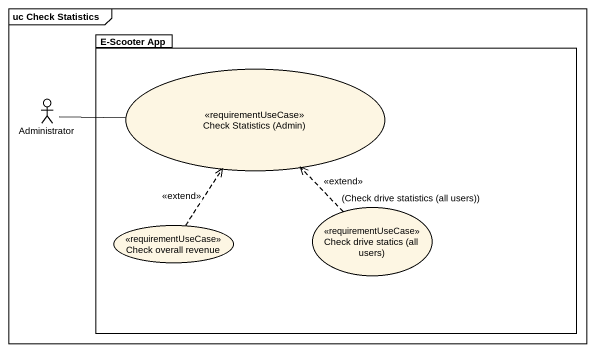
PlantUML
@startuml
mainframe uc Check Statistics
package "E-Scooter App" as E_Scooter_App {
  usecase "Check Statistics (Admin)" as Check_Statistics_Admin <<requirementUseCase>>
  usecase "Check overall revenue" as Check_overall_revenue <<requirementUseCase>>
  usecase "Check drive statics (all users)" as Check_drive_statics_all <<requirementUseCase>>
}
actor Administrator
Administrator -right- Check_Statistics_Admin
Check_overall_revenue .up.> Check_Statistics_Admin : <<extend>>
Check_drive_statics_all .up.> Check_Statistics_Admin : <<extend>>\n(Check drive statistics (all users))
@enduml
